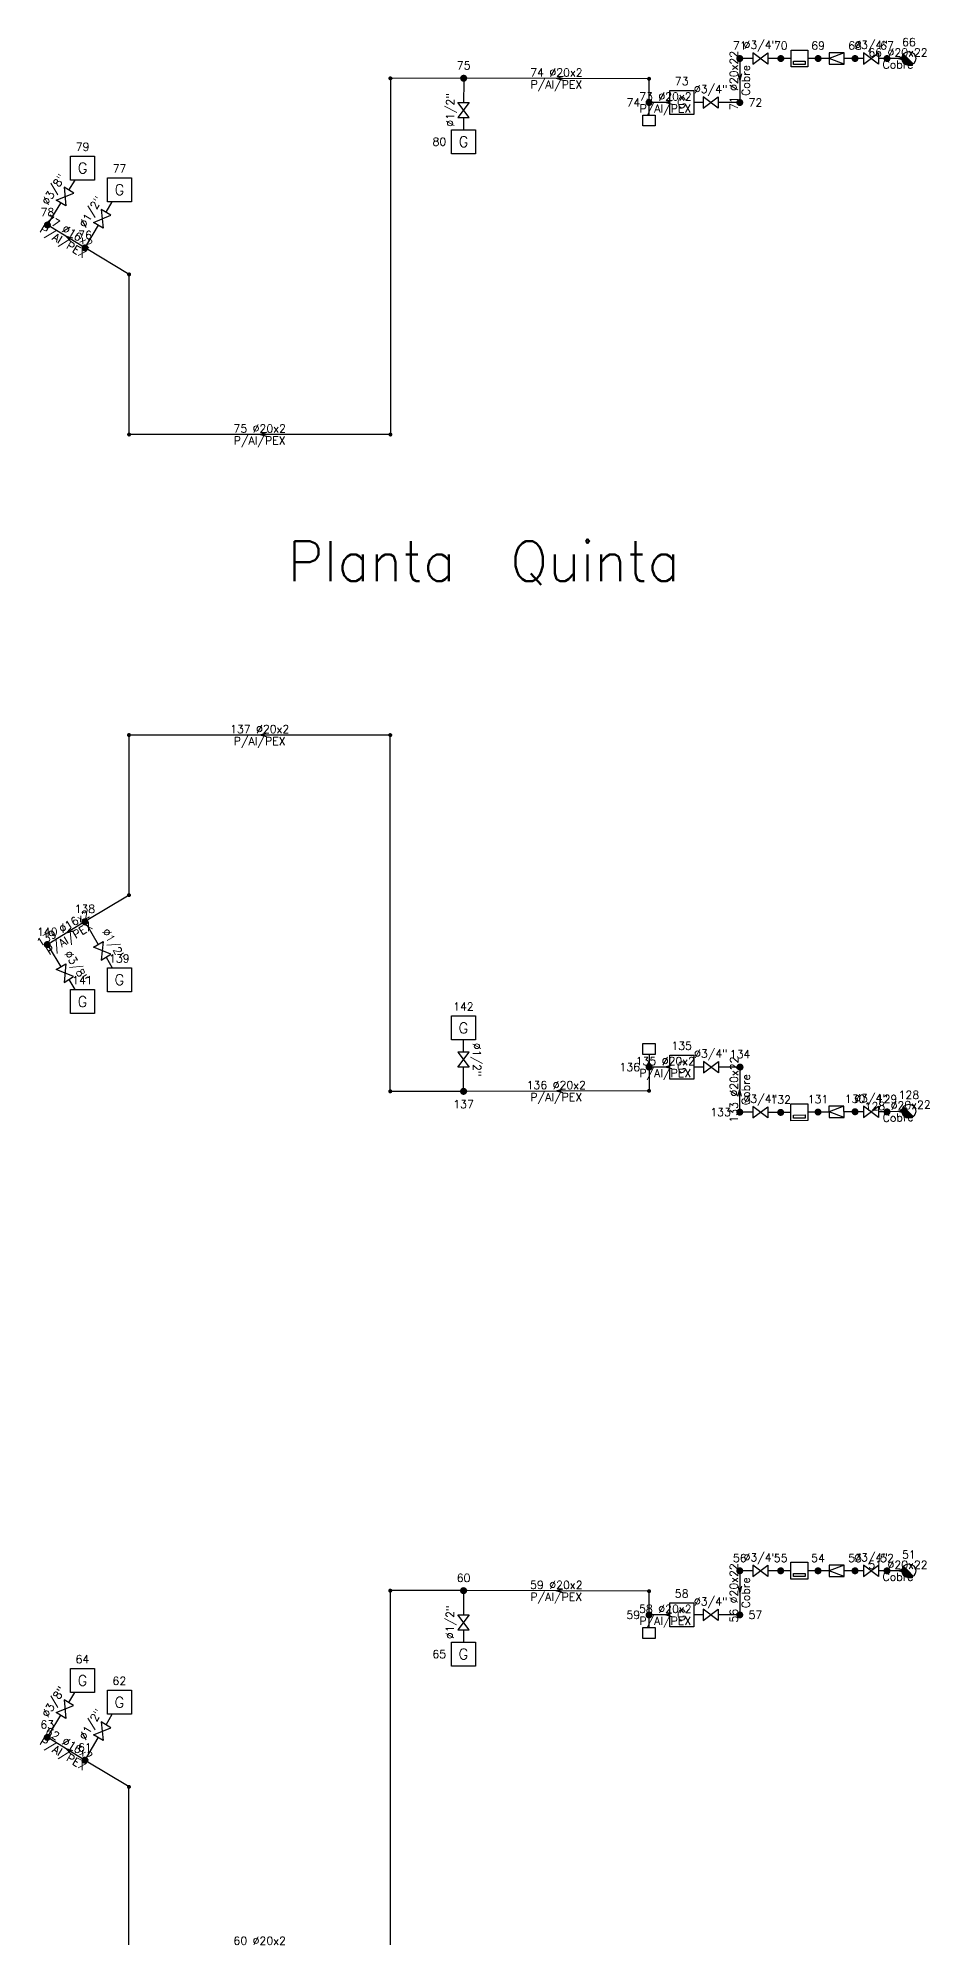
# Model space of a CAD drawing. Header units: metres. Extents: x -46.6 to 10.1, y -1.4 to 97.6.
# Drawn here: x -14.53 to -7.84, y 59.51 to 73.82 of the extents above; entities that cross this region are included whole.
import ezdxf
from ezdxf.enums import TextEntityAlignment as Align

# ---------------------------------------------------------------- set-up
doc = ezdxf.new("R2010")
doc.units = ezdxf.units.M
doc.header["$LTSCALE"] = 12.7
doc.layers.get('0').update_dxf_attribs({"linetype": 'CONTINUOUS'})
doc.layers.add('TEXTO_NUDOS', color=7, linetype='CONTINUOUS')
doc.layers.add('UNIFILAR', color=7, linetype='CONTINUOUS')
doc.layers.add('TEXTO_RAMAS', color=7, linetype='CONTINUOUS', lineweight=18)
doc.styles.add('ROMANS', font='Romans', dxfattribs={"height": 0.0635})

# ---------------------------------------------------------------- blocks, each defined once
blk = doc.blocks.new('CONEXION_PLANTAS_GAS')
at = {"color": 0, "linetype": 'Continuous'}
blk.add_circle((-0.004736, -0.005671), 1.5, dxfattribs=at)
for points in [[(-1.499779, 0.11617), (-1.504474, -0.033694), (0.363297, -1.459821), (0.216286, -1.489298)], [(-1.480147, 0.264817), (-1.499779, 0.11617), (0.506632, -1.415814), (0.363297, -1.459821)], [(-1.445772, 0.410761), (-1.480147, 0.264817), (0.644856, -1.357718), (0.506632, -1.415814)], [(-1.396999, 0.552544), (-1.445772, 0.410761), (0.77659, -1.286112), (0.644856, -1.357718)], [(-1.334315, 0.688749), (-1.396999, 0.552544), (0.900518, -1.201713), (0.77659, -1.286112)], [(-1.258346, 0.818016), (-1.334315, 0.688749), (1.0154, -1.105363), (0.900518, -1.201713)], [(-1.169852, 0.939054), (-1.258346, 0.818016), (1.047775, -1.074419), (1.0154, -1.105363)], [(-1.069716, 1.050651), (-1.169852, 0.939054), (-0.004736, -0.005671), (1.047775, -1.074419)], [(-1.504474, -0.033694), (-1.494184, -0.183278), (0.216286, -1.489298), (0.067066, -1.503952)], [(-1.494184, -0.183278), (-1.469012, -0.331087), (0.067066, -1.503952), (-0.082871, -1.503635)], [(-1.469012, -0.331087), (-1.429209, -0.475645), (-0.082871, -1.503635), (-0.232027, -1.488351)], [(-1.429209, -0.475645), (-1.375174, -0.615507), (-0.232027, -1.488351), (-0.378913, -1.458252)], [(-1.375174, -0.615507), (-1.307445, -0.749276), (-0.378913, -1.458252), (-0.52206, -1.41364)], [(-1.307445, -0.749276), (-1.226701, -0.875615), (-0.52206, -1.41364), (-0.660037, -1.35496)], [(-1.226701, -0.875615), (-1.133746, -0.993262), (-0.660037, -1.35496), (-0.791468, -1.282798)], [(-1.133746, -0.993262), (-1.029511, -1.101041), (-0.791468, -1.282798), (-0.915037, -1.197876)]]:
    blk.add_solid(points, dxfattribs=at)
blk = doc.blocks.new('NUDO_DERIVACION_GAS')
at = {"color": 0, "linetype": 'Continuous'}
for points in [[(-0.742494, 0.10584), (-0.749351, 0.031185), (-0.748721, -0.043781), (-0.749351, 0.031185)], [(-0.728219, 0.179437), (-0.742494, 0.10584), (-0.74061, -0.118309), (-0.748721, -0.043781)], [(-0.706667, 0.251241), (-0.728219, 0.179437), (-0.725099, -0.191656), (-0.74061, -0.118309)], [(-0.678054, 0.320535), (-0.706667, 0.251241), (-0.702343, -0.263087), (-0.725099, -0.191656)], [(-0.642667, 0.386626), (-0.678054, 0.320535), (-0.672569, -0.33189), (-0.702343, -0.263087)], [(-0.600858, 0.448854), (-0.642667, 0.386626), (-0.636075, -0.397377), (-0.672569, -0.33189)], [(-0.553045, 0.506597), (-0.600858, 0.448854), (-0.593226, -0.458893), (-0.636075, -0.397377)], [(-0.499707, 0.559279), (-0.553045, 0.506597), (-0.544449, -0.515825), (-0.593226, -0.458893)], [(-0.441376, 0.606372), (-0.499707, 0.559279), (-0.490233, -0.567602), (-0.544449, -0.515825)], [(-0.378635, 0.647407), (-0.441376, 0.606372), (-0.431118, -0.613708), (-0.490233, -0.567602)], [(-0.31211, 0.681973), (-0.378635, 0.647407), (-0.367696, -0.653682), (-0.431118, -0.613708)], [(-0.242467, 0.709725), (-0.31211, 0.681973), (-0.300599, -0.687124), (-0.367696, -0.653682)], [(-0.170402, 0.730386), (-0.242467, 0.709725), (-0.2305, -0.713702), (-0.300599, -0.687124)], [(-0.096633, 0.743749), (-0.170402, 0.730386), (-0.158097, -0.733148), (-0.2305, -0.713702)], [(-0.0219, 0.74968), (-0.096633, 0.743749), (-0.084114, -0.745268), (-0.158097, -0.733148)], [(0.053053, 0.748121), (-0.0219, 0.74968), (-0.009291, -0.749942), (-0.084114, -0.745268)], [(0.127475, 0.739087), (0.053053, 0.748121), (0.065624, -0.747123), (-0.009291, -0.749942)], [(0.200624, 0.722669), (0.127475, 0.739087), (0.139884, -0.736839), (0.065624, -0.747123)], [(0.271768, 0.699029), (0.200624, 0.722669), (0.212747, -0.719193), (0.139884, -0.736839)], [(0.340197, 0.668406), (0.271768, 0.699029), (0.283483, -0.694361), (0.212747, -0.719193)], [(0.405227, 0.631103), (0.340197, 0.668406), (0.351388, -0.662591), (0.283483, -0.694361)], [(0.466207, 0.587495), (0.405227, 0.631103), (0.415781, -0.624201), (0.351388, -0.662591)], [(0.52253, 0.538017), (0.466207, 0.587495), (0.47602, -0.579573), (0.415781, -0.624201)], [(0.573632, 0.483163), (0.52253, 0.538017), (0.531502, -0.529155), (0.47602, -0.579573)], [(0.619002, 0.423482), (0.573632, 0.483163), (0.581674, -0.47345), (0.531502, -0.529155)], [(0.658187, 0.359569), (0.619002, 0.423482), (0.626035, -0.413014), (0.581674, -0.47345)], [(0.690796, 0.292064), (0.658187, 0.359569), (0.66414, -0.348452), (0.626035, -0.413014)], [(0.716502, 0.22164), (0.690796, 0.292064), (0.695609, -0.280407), (0.66414, -0.348452)], [(0.73505, 0.149002), (0.716502, 0.22164), (0.720128, -0.209562), (0.695609, -0.280407)], [(0.746253, 0.074875), (0.73505, 0.149002), (0.737451, -0.136622), (0.720128, -0.209562)], [(0.75, 0), (0.746253, 0.074875), (0.747407, -0.062317), (0.737451, -0.136622)]]:
    blk.add_solid(points, dxfattribs=at)
blk = doc.blocks.new('APARATO_GAS')
at = {"color": 0, "linetype": 'Continuous'}
for p, q in [((-1.125, 1.125), (1.125, 1.125)), ((-1.125, -1.125), (-1.125, 1.125)), ((1.125, 1.125), (1.125, -1.125)), ((1.125, -1.125), (-1.125, -1.125))]:
    blk.add_line(p, q, dxfattribs=at)
at = {"color": 0, "linetype": 'Continuous', "style": 'ROMANS'}
blk.add_text('G', height=1, dxfattribs=at).set_placement((0, -0.5), align=Align.CENTER)
blk = doc.blocks.new('NUDO_PASO_GAS')
at = {"color": 0, "linetype": 'Continuous'}
for points in [[(-0.742494, 0.10584), (-0.749351, 0.031185), (-0.748721, -0.043781), (-0.749351, 0.031185)], [(-0.728219, 0.179437), (-0.742494, 0.10584), (-0.74061, -0.118309), (-0.748721, -0.043781)], [(-0.706667, 0.251241), (-0.728219, 0.179437), (-0.725099, -0.191656), (-0.74061, -0.118309)], [(-0.678054, 0.320535), (-0.706667, 0.251241), (-0.702343, -0.263087), (-0.725099, -0.191656)], [(-0.642667, 0.386626), (-0.678054, 0.320535), (-0.672569, -0.33189), (-0.702343, -0.263087)], [(-0.600858, 0.448854), (-0.642667, 0.386626), (-0.636075, -0.397377), (-0.672569, -0.33189)], [(-0.553045, 0.506597), (-0.600858, 0.448854), (-0.593226, -0.458893), (-0.636075, -0.397377)], [(-0.499707, 0.559279), (-0.553045, 0.506597), (-0.544449, -0.515825), (-0.593226, -0.458893)], [(-0.441376, 0.606372), (-0.499707, 0.559279), (-0.490233, -0.567602), (-0.544449, -0.515825)], [(-0.378635, 0.647407), (-0.441376, 0.606372), (-0.431118, -0.613708), (-0.490233, -0.567602)], [(-0.31211, 0.681973), (-0.378635, 0.647407), (-0.367696, -0.653682), (-0.431118, -0.613708)], [(-0.242467, 0.709725), (-0.31211, 0.681973), (-0.300599, -0.687124), (-0.367696, -0.653682)], [(-0.170402, 0.730386), (-0.242467, 0.709725), (-0.2305, -0.713702), (-0.300599, -0.687124)], [(-0.096633, 0.743749), (-0.170402, 0.730386), (-0.158097, -0.733148), (-0.2305, -0.713702)], [(-0.0219, 0.74968), (-0.096633, 0.743749), (-0.084114, -0.745268), (-0.158097, -0.733148)], [(0.053053, 0.748121), (-0.0219, 0.74968), (-0.009291, -0.749942), (-0.084114, -0.745268)], [(0.127475, 0.739087), (0.053053, 0.748121), (0.065624, -0.747123), (-0.009291, -0.749942)], [(0.200624, 0.722669), (0.127475, 0.739087), (0.139884, -0.736839), (0.065624, -0.747123)], [(0.271768, 0.699029), (0.200624, 0.722669), (0.212747, -0.719193), (0.139884, -0.736839)], [(0.340197, 0.668406), (0.271768, 0.699029), (0.283483, -0.694361), (0.212747, -0.719193)], [(0.405227, 0.631103), (0.340197, 0.668406), (0.351388, -0.662591), (0.283483, -0.694361)], [(0.466207, 0.587495), (0.405227, 0.631103), (0.415781, -0.624201), (0.351388, -0.662591)], [(0.52253, 0.538017), (0.466207, 0.587495), (0.47602, -0.579573), (0.415781, -0.624201)], [(0.573632, 0.483163), (0.52253, 0.538017), (0.531502, -0.529155), (0.47602, -0.579573)], [(0.619002, 0.423482), (0.573632, 0.483163), (0.581674, -0.47345), (0.531502, -0.529155)], [(0.658187, 0.359569), (0.619002, 0.423482), (0.626035, -0.413014), (0.581674, -0.47345)], [(0.690796, 0.292064), (0.658187, 0.359569), (0.66414, -0.348452), (0.626035, -0.413014)], [(0.716502, 0.22164), (0.690796, 0.292064), (0.695609, -0.280407), (0.66414, -0.348452)], [(0.73505, 0.149002), (0.716502, 0.22164), (0.720128, -0.209562), (0.695609, -0.280407)], [(0.746253, 0.074875), (0.73505, 0.149002), (0.737451, -0.136622), (0.720128, -0.209562)], [(0.75, 0), (0.746253, 0.074875), (0.747407, -0.062317), (0.737451, -0.136622)]]:
    blk.add_solid(points, dxfattribs=at)
blk = doc.blocks.new('TOMA_PRESION_GAS')
at = {"color": 0, "linetype": 'Continuous'}
for p, q in [((-0.046683, 0.093739), (-0.046683, 0.17616)), ((-0.046683, 0.17616), (0.046683, 0.17616)), ((0.046683, 0.17616), (0.046683, 0.093739)), ((0.046683, 0.093739), (-0.046683, 0.093739)), ((0, 0.093739), (0, 0.0262))]:
    blk.add_line(p, q, dxfattribs=at)
for points in [[(-0.025977, 0.003703), (-0.026217, 0.001091), (-0.026195, -0.001532), (-0.026217, 0.001091)], [(-0.025477, 0.006278), (-0.025977, 0.003703), (-0.025911, -0.004139), (-0.026195, -0.001532)], [(-0.024723, 0.00879), (-0.025477, 0.006278), (-0.025368, -0.006705), (-0.025911, -0.004139)], [(-0.023722, 0.011214), (-0.024723, 0.00879), (-0.024572, -0.009204), (-0.025368, -0.006705)], [(-0.022484, 0.013526), (-0.023722, 0.011214), (-0.02353, -0.011611), (-0.024572, -0.009204)], [(-0.021021, 0.015704), (-0.022484, 0.013526), (-0.022254, -0.013903), (-0.02353, -0.011611)], [(-0.019349, 0.017724), (-0.021021, 0.015704), (-0.020754, -0.016055), (-0.022254, -0.013903)], [(-0.017483, 0.019567), (-0.019349, 0.017724), (-0.019048, -0.018047), (-0.020754, -0.016055)], [(-0.015442, 0.021214), (-0.017483, 0.019567), (-0.017151, -0.019858), (-0.019048, -0.018047)], [(-0.013247, 0.02265), (-0.015442, 0.021214), (-0.015083, -0.021471), (-0.017151, -0.019858)], [(-0.010919, 0.023859), (-0.013247, 0.02265), (-0.012864, -0.02287), (-0.015083, -0.021471)], [(-0.008483, 0.02483), (-0.010919, 0.023859), (-0.010517, -0.02404), (-0.012864, -0.02287)], [(-0.005962, 0.025553), (-0.008483, 0.02483), (-0.008064, -0.024969), (-0.010517, -0.02404)], [(-0.003381, 0.026021), (-0.005962, 0.025553), (-0.005531, -0.02565), (-0.008064, -0.024969)], [(-0.000766, 0.026228), (-0.003381, 0.026021), (-0.002943, -0.026074), (-0.005531, -0.02565)], [(0.001856, 0.026174), (-0.000766, 0.026228), (-0.000325, -0.026237), (-0.002943, -0.026074)], [(0.00446, 0.025858), (0.001856, 0.026174), (0.002296, -0.026139), (-0.000325, -0.026237)], [(0.007019, 0.025283), (0.00446, 0.025858), (0.004894, -0.025779), (0.002296, -0.026139)], [(0.009508, 0.024456), (0.007019, 0.025283), (0.007443, -0.025162), (0.004894, -0.025779)], [(0.011902, 0.023385), (0.009508, 0.024456), (0.009918, -0.024293), (0.007443, -0.025162)], [(0.014177, 0.02208), (0.011902, 0.023385), (0.012294, -0.023181), (0.009918, -0.024293)], [(0.016311, 0.020554), (0.014177, 0.02208), (0.014546, -0.021838), (0.012294, -0.023181)], [(0.018281, 0.018823), (0.016311, 0.020554), (0.016654, -0.020277), (0.014546, -0.021838)], [(0.020069, 0.016904), (0.018281, 0.018823), (0.018595, -0.018513), (0.016654, -0.020277)], [(0.021656, 0.014816), (0.020069, 0.016904), (0.02035, -0.016564), (0.018595, -0.018513)], [(0.023027, 0.01258), (0.021656, 0.014816), (0.021902, -0.01445), (0.02035, -0.016564)], [(0.024168, 0.010218), (0.023027, 0.01258), (0.023235, -0.012191), (0.021902, -0.01445)], [(0.025067, 0.007754), (0.024168, 0.010218), (0.024336, -0.00981), (0.023235, -0.012191)], [(0.025716, 0.005213), (0.025067, 0.007754), (0.025194, -0.007332), (0.024336, -0.00981)], [(0.026108, 0.00262), (0.025716, 0.005213), (0.0258, -0.00478), (0.025194, -0.007332)], [(0.026239, 0), (0.026108, 0.00262), (0.026149, -0.00218), (0.0258, -0.00478)]]:
    blk.add_solid(points, dxfattribs=at)
blk = doc.blocks.new('LLAVE_PASO_GAS')
at = {"color": 0, "linetype": 'Continuous'}
for p, q in [((-1.5, 1.125), (1.5, -1.125)), ((1.5, 1.125), (-1.5, -1.125)), ((-1.5, -1.125), (-1.5, 1.125)), ((1.5, -1.125), (1.5, 1.125))]:
    blk.add_line(p, q, dxfattribs=at)
blk = doc.blocks.new('VALVULA_REG_PRESION_GAS')
at = {"color": 0, "linetype": 'Continuous'}
for p, q in [((-1.50002, 1.125), (1.49998, 0)), ((1.49998, 1.125), (-1.50002, 1.125)), ((-1.50002, 1.125), (-1.50002, -1.125)), ((-1.50002, -1.125), (1.49998, 0)), ((1.49998, -1.125), (1.49998, 1.125)), ((-1.50002, -1.125), (1.49998, -1.125))]:
    blk.add_line(p, q, dxfattribs=at)
blk = doc.blocks.new('CONTADOR_GAS')
at = {"color": 0, "linetype": 'Continuous'}
for p, q in [((-1.125, 1.125), (1.125, 1.125)), ((-1.125, -1.125), (-1.125, 1.125)), ((-0.775, 0.775), (0.775, 0.775)), ((-0.775, 0.367113), (-0.775, 0.775)), ((0.775, 0.367113), (-0.775, 0.367113)), ((0.775, 0.775), (0.775, 0.367113)), ((1.125, 1.125), (1.125, -1.125)), ((1.125, -1.125), (-1.125, -1.125))]:
    blk.add_line(p, q, dxfattribs=at)

msp = doc.modelspace()

# ---------------------------------------------------------------- linework, layer by layer
at = {"layer": 'UNIFILAR', "color": 30, "linetype": 'Continuous'}
for p, q in [((-8.029, 73.681), (-8.079, 73.667)), ((-10.592, 73.531), (-10.642, 73.517)), ((-9.28, 73.552), (-9.266, 73.502)), ((-9.266, 73.641), (-9.266, 73.363)), ((-9.252, 73.552), (-9.266, 73.502)), ((-9.168, 73.667), (-9.24, 73.667)), ((-8.984, 73.667), (-9.056, 73.667)), ((-8.882, 73.667), (-8.932, 73.667)), ((-8.704, 73.667), (-8.755, 73.667)), ((-8.596, 73.667), (-8.652, 73.667)), ((-8.427, 73.667), (-8.483, 73.667)), ((-8.337, 73.667), (-8.374, 73.667)), ((-8.187, 73.667), (-8.224, 73.667)), ((-8.049, 73.667), (-8.135, 73.667)), ((-8.029, 73.653), (-8.079, 73.667)), ((-11.888, 73.503), (-11.888, 70.861)), ((-11.364, 73.519), (-11.873, 73.518)), ((-11.338, 73.492), (-11.339, 73.337)), ((-9.962, 73.515), (-11.312, 73.519)), ((-10.592, 73.503), (-10.642, 73.517)), ((-9.947, 73.363), (-9.947, 73.5)), ((-9.792, 73.337), (-9.921, 73.337)), ((-9.774, 73.351), (-9.824, 73.337)), ((-9.774, 73.323), (-9.824, 73.337)), ((-9.54, 73.337), (-9.612, 73.337)), ((-9.292, 73.337), (-9.427, 73.337)), ((-11.339, 73.225), (-11.339, 73.133)), ((-14.301, 72.679), (-14.254, 72.754)), ((-14.448, 72.44), (-14.36, 72.583)), ((-14.022, 72.513), (-13.975, 72.592)), ((-14.202, 72.26), (-14.44, 72.404)), ((-14.167, 72.269), (-14.079, 72.416)), ((-14.286, 72.294), (-14.321, 72.332)), ((-14.271, 72.318), (-14.321, 72.332)), ((-13.862, 72.055), (-14.158, 72.233)), ((-13.849, 70.861), (-13.849, 72.032)), ((-11.903, 70.846), (-13.834, 70.846)), ((-12.819, 70.86), (-12.869, 70.846)), ((-12.819, 70.832), (-12.869, 70.846)), ((-13.85, 68.576), (-13.85, 67.405)), ((-11.904, 68.591), (-13.835, 68.591)), ((-12.819, 68.605), (-12.869, 68.591)), ((-12.819, 68.577), (-12.869, 68.591)), ((-11.889, 65.933), (-11.889, 68.576)), ((-13.862, 67.382), (-14.158, 67.204)), ((-14.203, 67.177), (-14.44, 67.033)), ((-14.286, 67.143), (-14.322, 67.105)), ((-14.272, 67.119), (-14.322, 67.105)), ((-14.167, 67.168), (-14.08, 67.021)), ((-14.449, 66.997), (-14.36, 66.853)), ((-14.022, 66.924), (-13.975, 66.845)), ((-14.301, 66.758), (-14.255, 66.682)), ((-11.339, 66.212), (-11.34, 66.304)), ((-11.339, 65.945), (-11.339, 66.1)), ((-9.792, 66.1), (-9.921, 66.1)), ((-9.775, 66.114), (-9.825, 66.1)), ((-9.775, 66.086), (-9.825, 66.1)), ((-9.539, 66.1), (-9.612, 66.1)), ((-9.29, 66.1), (-9.427, 66.1)), ((-9.947, 66.073), (-9.947, 65.937)), ((-9.266, 65.788), (-9.264, 66.074)), ((-11.365, 65.918), (-11.874, 65.918)), ((-9.962, 65.922), (-11.312, 65.918)), ((-10.593, 65.934), (-10.643, 65.92)), ((-10.593, 65.906), (-10.643, 65.92)), ((-9.28, 65.881), (-9.265, 65.931)), ((-9.252, 65.881), (-9.265, 65.931)), ((-9.169, 65.761), (-9.24, 65.762)), ((-8.985, 65.76), (-9.056, 65.76)), ((-8.882, 65.76), (-8.932, 65.76)), ((-8.705, 65.763), (-8.755, 65.762)), ((-8.596, 65.763), (-8.652, 65.763)), ((-8.427, 65.765), (-8.484, 65.764)), ((-8.337, 65.765), (-8.375, 65.765)), ((-8.188, 65.764), (-8.225, 65.764)), ((-8.05, 65.768), (-8.135, 65.765)), ((-8.03, 65.782), (-8.079, 65.767)), ((-8.029, 65.754), (-8.079, 65.767)), ((-9.266, 62.294), (-9.266, 62.016)), ((-9.169, 62.321), (-9.24, 62.321)), ((-8.985, 62.321), (-9.056, 62.321)), ((-8.882, 62.321), (-8.932, 62.321)), ((-8.705, 62.321), (-8.755, 62.321)), ((-8.596, 62.321), (-8.652, 62.321)), ((-8.427, 62.321), (-8.484, 62.321)), ((-8.338, 62.321), (-8.375, 62.321)), ((-8.188, 62.321), (-8.225, 62.321)), ((-8.05, 62.321), (-8.135, 62.321)), ((-8.029, 62.335), (-8.079, 62.321)), ((-8.029, 62.307), (-8.079, 62.321)), ((-11.889, 62.157), (-11.889, 59.515)), ((-11.365, 62.172), (-11.874, 62.172)), ((-11.339, 62.146), (-11.339, 61.99)), ((-9.962, 62.168), (-11.312, 62.172)), ((-10.593, 62.184), (-10.643, 62.17)), ((-10.593, 62.156), (-10.643, 62.17)), ((-9.947, 62.017), (-9.947, 62.153)), ((-9.28, 62.205), (-9.266, 62.155)), ((-9.252, 62.205), (-9.266, 62.155)), ((-9.792, 61.99), (-9.921, 61.99)), ((-9.775, 62.004), (-9.825, 61.99)), ((-9.775, 61.976), (-9.825, 61.99)), ((-9.541, 61.99), (-9.612, 61.99)), ((-9.293, 61.99), (-9.428, 61.99)), ((-11.339, 61.878), (-11.34, 61.787)), ((-14.301, 61.332), (-14.255, 61.408)), ((-14.449, 61.093), (-14.36, 61.237)), ((-14.022, 61.166), (-13.975, 61.245)), ((-14.203, 60.913), (-14.44, 61.057)), ((-14.286, 60.947), (-14.322, 60.985)), ((-14.272, 60.971), (-14.322, 60.985)), ((-14.167, 60.922), (-14.08, 61.069)), ((-13.862, 60.708), (-14.158, 60.886)), ((-13.85, 59.515), (-13.85, 60.685))]:
    msp.add_line(p, q, dxfattribs=at)

# ---------------------------------------------------------------- block references
at = {"layer": 'UNIFILAR', "color": 30, "linetype": 'Continuous', "zscale": 1.00036631778}
for name, p, xscale, yscale in [('NUDO_DERIVACION_GAS', (-9.266, 73.667), 0.0350128211223, 0.0350128211223), ('NUDO_DERIVACION_GAS', (-8.958, 73.667), 0.0350128211223, 0.0350128211223), ('NUDO_DERIVACION_GAS', (-8.678, 73.667), 0.0350128211223, 0.0350128211223), ('NUDO_DERIVACION_GAS', (-8.401, 73.667), 0.0350128211223, 0.0350128211223), ('NUDO_DERIVACION_GAS', (-8.161, 73.667), 0.0350128211223, 0.0350128211223), ('CONEXION_PLANTAS_GAS', (-7.997, 73.667), 0.0350128211223, 0.0350128211223), ('NUDO_PASO_GAS', (-11.888, 73.518), 0.0200073263556, 0.0200073263556), ('NUDO_DERIVACION_GAS', (-11.338, 73.519), 0.0350128211223, 0.0350128211223), ('NUDO_PASO_GAS', (-9.947, 73.515), 0.0200073263556, 0.0200073263556), ('APARATO_GAS', (-9.702, 73.337), 0.08002930542240001, 0.08002930542240001), ('NUDO_DERIVACION_GAS', (-9.266, 73.337), 0.0350128211223, 0.0350128211223), ('APARATO_GAS', (-11.339, 73.043), 0.08002930542240001, 0.08002930542240001), ('APARATO_GAS', (-14.198, 72.845), 0.08002930542240001, 0.08002930542240001), ('APARATO_GAS', (-13.921, 72.682), 0.08002930542240001, 0.08002930542240001), ('NUDO_DERIVACION_GAS', (-14.462, 72.418), 0.0350128211223, 0.0350128211223), ('NUDO_DERIVACION_GAS', (-14.18, 72.246), 0.0350128211223, 0.0350128211223), ('NUDO_PASO_GAS', (-13.849, 72.047), 0.0200073263556, 0.0200073263556), ('NUDO_PASO_GAS', (-13.849, 70.846), 0.0200073263556, 0.0200073263556), ('NUDO_PASO_GAS', (-11.888, 70.846), 0.0200073263556, 0.0200073263556), ('NUDO_PASO_GAS', (-13.85, 68.591), 0.0200073263556, 0.0200073263556), ('NUDO_PASO_GAS', (-11.889, 68.591), 0.0200073263556, 0.0200073263556), ('NUDO_PASO_GAS', (-13.85, 67.39), 0.0200073263556, 0.0200073263556), ('NUDO_DERIVACION_GAS', (-14.181, 67.19), 0.0350128211223, 0.0350128211223), ('NUDO_DERIVACION_GAS', (-14.463, 67.019), 0.0350128211223, 0.0350128211223), ('APARATO_GAS', (-13.922, 66.755), 0.08002930542240001, 0.08002930542240001), ('APARATO_GAS', (-14.199, 66.592), 0.08002930542240001, 0.08002930542240001), ('APARATO_GAS', (-11.34, 66.394), 0.08002930542240001, 0.08002930542240001), ('TOMA_PRESION_GAS', (-9.947, 66.1), 1.00036631778, 1.00036631778), ('APARATO_GAS', (-9.702, 66.1), 0.08002930542240001, 0.08002930542240001), ('NUDO_DERIVACION_GAS', (-9.264, 66.1), 0.0350128211223, 0.0350128211223), ('NUDO_PASO_GAS', (-11.889, 65.918), 0.0200073263556, 0.0200073263556), ('NUDO_DERIVACION_GAS', (-11.339, 65.918), 0.0350128211223, 0.0350128211223), ('NUDO_PASO_GAS', (-9.947, 65.922), 0.0200073263556, 0.0200073263556), ('CONEXION_PLANTAS_GAS', (-7.997, 65.769), 0.0350128211223, 0.0350128211223), ('NUDO_DERIVACION_GAS', (-9.266, 65.762), 0.0350128211223, 0.0350128211223), ('NUDO_DERIVACION_GAS', (-8.959, 65.76), 0.0350128211223, 0.0350128211223), ('NUDO_DERIVACION_GAS', (-8.679, 65.763), 0.0350128211223, 0.0350128211223), ('NUDO_DERIVACION_GAS', (-8.401, 65.765), 0.0350128211223, 0.0350128211223), ('NUDO_DERIVACION_GAS', (-8.161, 65.764), 0.0350128211223, 0.0350128211223), ('CONEXION_PLANTAS_GAS', (-7.997, 62.321), 0.0350128211223, 0.0350128211223), ('NUDO_DERIVACION_GAS', (-9.266, 62.321), 0.0350128211223, 0.0350128211223), ('NUDO_DERIVACION_GAS', (-8.959, 62.321), 0.0350128211223, 0.0350128211223), ('NUDO_DERIVACION_GAS', (-8.679, 62.321), 0.0350128211223, 0.0350128211223), ('NUDO_DERIVACION_GAS', (-8.401, 62.321), 0.0350128211223, 0.0350128211223), ('NUDO_DERIVACION_GAS', (-8.161, 62.321), 0.0350128211223, 0.0350128211223), ('NUDO_PASO_GAS', (-11.889, 62.172), 0.0200073263556, 0.0200073263556), ('NUDO_DERIVACION_GAS', (-11.339, 62.172), 0.0350128211223, 0.0350128211223), ('NUDO_PASO_GAS', (-9.947, 62.168), 0.0200073263556, 0.0200073263556), ('APARATO_GAS', (-9.702, 61.99), 0.08002930542240001, 0.08002930542240001), ('NUDO_DERIVACION_GAS', (-9.266, 61.99), 0.0350128211223, 0.0350128211223), ('APARATO_GAS', (-11.34, 61.696), 0.08002930542240001, 0.08002930542240001), ('APARATO_GAS', (-14.199, 61.498), 0.08002930542240001, 0.08002930542240001), ('APARATO_GAS', (-13.922, 61.335), 0.08002930542240001, 0.08002930542240001), ('NUDO_DERIVACION_GAS', (-14.463, 61.071), 0.0350128211223, 0.0350128211223), ('NUDO_DERIVACION_GAS', (-14.181, 60.9), 0.0350128211223, 0.0350128211223), ('NUDO_PASO_GAS', (-13.85, 60.7), 0.0200073263556, 0.0200073263556)]:
    msp.add_blockref(name, p, dxfattribs=dict(at, xscale=xscale, yscale=yscale))
for name, p, xscale, yscale, rotation in [('LLAVE_PASO_GAS', (-9.112, 73.667), 0.03751373691675, 0.03751373691675, 180), ('CONTADOR_GAS', (-8.818, 73.667), 0.05652069695457, 0.05652069695457, 180), ('VALVULA_REG_PRESION_GAS', (-8.539, 73.667), 0.03751373691675, 0.03751373691675, 180), ('LLAVE_PASO_GAS', (-8.281, 73.667), 0.03751373691675, 0.03751373691675, 180), ('LLAVE_PASO_GAS', (-11.339, 73.281), 0.03751373691675, 0.03751373691675, 269.834212), ('TOMA_PRESION_GAS', (-9.947, 73.337), 1.00036631778, 1.00036631778, 180), ('LLAVE_PASO_GAS', (-9.484, 73.337), 0.03751373691674999, 0.03751373691674999, 179.909882), ('LLAVE_PASO_GAS', (-14.33, 72.631), 0.03751373691675, 0.03751373691675, 58.256744), ('LLAVE_PASO_GAS', (-14.051, 72.464), 0.03751373691675, 0.03751373691675, 59.269241), ('LLAVE_PASO_GAS', (-14.051, 66.973), 0.03751373691675, 0.03751373691675, 300.730759), ('LLAVE_PASO_GAS', (-14.331, 66.806), 0.03751373691675, 0.03751373691675, 301.743256), ('LLAVE_PASO_GAS', (-11.339, 66.156), 0.03751373691675, 0.03751373691675, 90.16578799999998), ('LLAVE_PASO_GAS', (-9.483, 66.1), 0.03751373691675, 0.03751373691675, 180.088708), ('CONTADOR_GAS', (-8.819, 65.761), 0.05652069695457002, 0.05652069695457002, 180.674776), ('VALVULA_REG_PRESION_GAS', (-8.54, 65.764), 0.03751373691675, 0.03751373691675, 180.45019), ('LLAVE_PASO_GAS', (-8.281, 65.765), 0.03751373691674999, 0.03751373691674999, 179.811089), ('LLAVE_PASO_GAS', (-9.112, 65.761), 0.03751373691675, 0.03751373691675, 179.567205), ('CONTADOR_GAS', (-8.819, 62.321), 0.05652069695457, 0.05652069695457, 180), ('LLAVE_PASO_GAS', (-9.112, 62.321), 0.03751373691675, 0.03751373691675, 180), ('VALVULA_REG_PRESION_GAS', (-8.54, 62.321), 0.03751373691675, 0.03751373691675, 180), ('LLAVE_PASO_GAS', (-8.281, 62.321), 0.03751373691675, 0.03751373691675, 180), ('LLAVE_PASO_GAS', (-11.339, 61.934), 0.03751373691675, 0.03751373691675, 269.834212), ('TOMA_PRESION_GAS', (-9.947, 61.99), 1.00036631778, 1.00036631778, 180), ('LLAVE_PASO_GAS', (-9.484, 61.99), 0.03751373691675, 0.03751373691675, 179.909977), ('LLAVE_PASO_GAS', (-14.331, 61.284), 0.03751373691675, 0.03751373691675, 58.256744), ('LLAVE_PASO_GAS', (-14.051, 61.117), 0.03751373691675, 0.03751373691675, 59.269241)]:
    msp.add_blockref(name, p, dxfattribs=dict(at, xscale=xscale, yscale=yscale, rotation=rotation))

# ---------------------------------------------------------------- texts
at = {"color": 7, "linetype": 'Continuous', "style": 'ROMANS'}
msp.add_text('Planta  Quinta', height=0.30011, dxfattribs=at).set_placement((-11.187, 69.746), align=Align.CENTER)
at = {"layer": 'TEXTO_NUDOS', "color": 30, "linetype": 'Continuous', "style": 'ROMANS'}
for s, p in [('66', (-7.997, 73.76)), ('71', (-9.266, 73.734)), ('70', (-8.958, 73.734)), ('69', (-8.678, 73.734)), ('68', (-8.401, 73.734)), ('67', (-8.161, 73.734)), ('75', (-11.338, 73.585)), ('73', (-9.702, 73.467)), ('79', (-14.198, 72.975)), ('77', (-13.921, 72.812)), ('78', (-14.462, 72.484)), ('76', (-14.18, 72.313)), ('138', (-14.181, 67.257)), ('140', (-14.463, 67.085)), ('139', (-13.922, 66.885)), ('141', (-14.199, 66.722)), ('142', (-11.34, 66.524)), ('135', (-9.702, 66.23)), ('134', (-9.264, 66.167)), ('132', (-8.959, 65.826)), ('131', (-8.679, 65.829)), ('130', (-8.401, 65.831)), ('129', (-8.161, 65.831)), ('128', (-7.997, 65.862)), ('56', (-9.266, 62.387)), ('55', (-8.959, 62.387)), ('54', (-8.679, 62.387)), ('53', (-8.401, 62.387)), ('52', (-8.161, 62.387)), ('51', (-7.997, 62.413)), ('60', (-11.339, 62.238)), ('58', (-9.702, 62.12)), ('64', (-14.199, 61.628)), ('62', (-13.922, 61.465)), ('63', (-14.463, 61.137)), ('61', (-14.181, 60.966))]:
    msp.add_text(s, height=0.06, dxfattribs=at).set_placement(p, align=Align.CENTER)
for s, p in [('74', (-10.013, 73.337)), ('80', (-11.469, 73.043)), ('136', (-10.014, 66.1)), ('133', (-9.333, 65.762)), ('59', (-10.014, 61.99)), ('65', (-11.47, 61.696))]:
    msp.add_text(s, height=0.06, dxfattribs=at).set_placement(p, align=Align.MIDDLE_RIGHT)
for s, p in [('72', (-9.2, 73.337)), ('57', (-9.2, 61.99))]:
    msp.add_text(s, height=0.06, dxfattribs=at).set_placement(p, align=Align.MIDDLE_LEFT)
msp.add_text('137', height=0.06, dxfattribs=at).set_placement((-11.339, 65.852), align=Align.TOP_CENTER)
at = {"layer": 'TEXTO_RAMAS', "color": 30, "linetype": 'Continuous', "style": 'ROMANS'}
for s, rotation, p in [('71 Ø20x22', 90, (-9.281, 73.502)), ('74 Ø20x2', 359.8625, (-10.642, 73.532)), ('Ø1/2"', 89.8342, (-11.41, 73.281)), ('Ø3/4"', 359.9099, (-9.484, 73.408)), ('Ø3/8"', 58.2567, (-14.391, 72.669)), ('Ø1/2"', 59.2692, (-14.112, 72.501)), ('77 Ø16x2', 328.7161, (-14.313, 72.345)), ('139 Ø16x2', 31.2839, (-14.329, 67.117)), ('Ø1/2"', 300.7308, (-13.99, 67.009)), ('Ø3/8"', 301.7433, (-14.27, 66.843)), ('Ø1/2"', 270.1658, (-11.268, 66.156)), ('Ø3/4"', 0.0887, (-9.483, 66.171)), ('133 Ø20x22', 89.6435, (-9.28, 65.931)), ('136 Ø20x2', 0.1375, (-10.643, 65.935)), ('Ø3/4"', 359.5672, (-9.112, 65.832)), ('Ø3/4"', 359.8111, (-8.281, 65.836)), ('128 Ø20x22', 1.8328, (-8.08, 65.782)), ('59 Ø20x2', 359.8625, (-10.643, 62.185)), ('56 Ø20x22', 90, (-9.281, 62.155)), ('Ø3/4"', 359.91, (-9.484, 62.061)), ('Ø1/2"', 89.8342, (-11.411, 61.934)), ('Ø3/8"', 58.2567, (-14.391, 61.322)), ('Ø1/2"', 59.2692, (-14.112, 61.154)), ('62 Ø16x2', 328.7161, (-14.314, 60.998))]:
    msp.add_text(s, height=0.06, rotation=rotation, dxfattribs=at).set_placement(p, align=Align.CENTER)
for s, p in [('Ø3/4"', (-9.112, 73.739)), ('Ø3/4"', (-8.281, 73.739)), ('66 Ø20x22', (-8.079, 73.682)), ('73 Ø20x2', (-9.824, 73.352)), ('75 Ø20x2', (-12.869, 70.861)), ('137 Ø20x2', (-12.869, 68.606)), ('135 Ø20x2', (-9.825, 66.115)), ('Ø3/4"', (-9.112, 62.392)), ('Ø3/4"', (-8.281, 62.392)), ('51 Ø20x22', (-8.079, 62.336)), ('58 Ø20x2', (-9.825, 62.005)), ('60 Ø20x2', (-12.869, 59.515))]:
    msp.add_text(s, height=0.06, dxfattribs=at).set_placement(p, align=Align.CENTER)
for s, rotation, p in [('Cobre', 90, (-9.251, 73.502)), ('P/Al/PEX', 359.8625, (-10.642, 73.502)), ('P/Al/PEX', 328.7161, (-14.329, 72.319)), ('P/Al/PEX', 31.2839, (-14.314, 67.092)), ('Cobre', 89.6435, (-9.25, 65.931)), ('P/Al/PEX', 0.1375, (-10.643, 65.905)), ('Cobre', 1.8328, (-8.079, 65.752)), ('Cobre', 90, (-9.251, 62.155)), ('P/Al/PEX', 359.8625, (-10.643, 62.155)), ('P/Al/PEX', 328.7161, (-14.329, 60.973))]:
    msp.add_text(s, height=0.06, rotation=rotation, dxfattribs=at).set_placement(p, align=Align.TOP_CENTER)
for s, p in [('Cobre', (-8.079, 73.652)), ('P/Al/PEX', (-9.824, 73.322)), ('P/Al/PEX', (-12.869, 70.831)), ('P/Al/PEX', (-12.869, 68.576)), ('P/Al/PEX', (-9.825, 66.085)), ('Cobre', (-8.079, 62.306)), ('P/Al/PEX', (-9.825, 61.975))]:
    msp.add_text(s, height=0.06, dxfattribs=at).set_placement(p, align=Align.TOP_CENTER)

doc.saveas('drawing.dxf')
